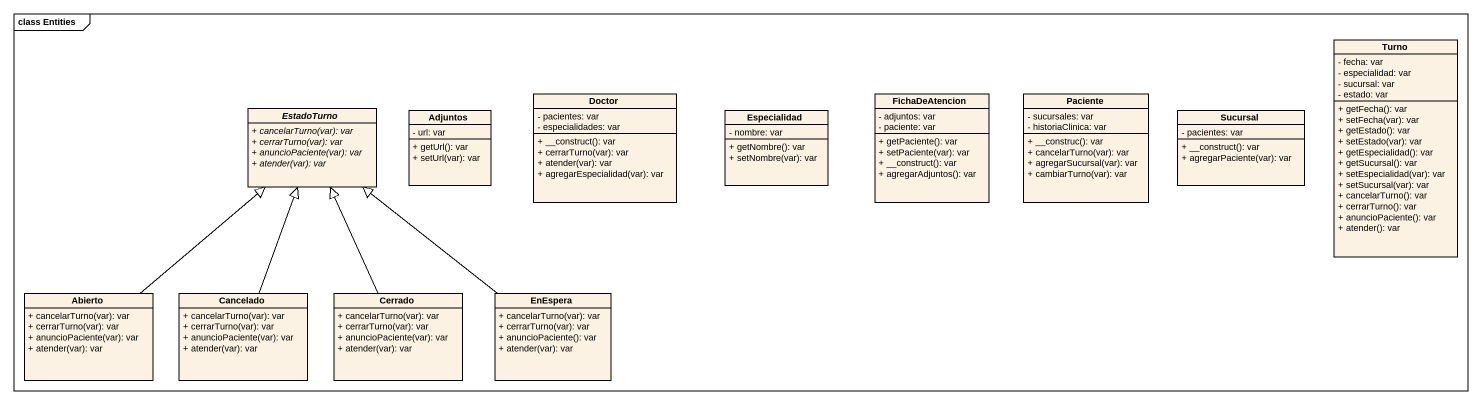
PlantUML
@startuml
mainframe class Entities
hide circle
hide empty members
skinparam classAttributeIconSize 0
class Turno {
  - fecha: var
  - especialidad: var
  - sucursal: var
  - estado: var
  + getFecha(): var
  + setFecha(var): var
  + getEstado(): var
  + setEstado(var): var
  + getEspecialidad(): var
  + getSucursal(): var
  + setEspecialidad(var): var
  + setSucursal(var): var
  + cancelarTurno(): var
  + cerrarTurno(): var
  + anuncioPaciente(): var
  + atender(): var
}
class Doctor {
  - pacientes: var
  - especialidades: var
  + __construct(): var
  + cerrarTurno(var): var
  + atender(var): var
  + agregarEspecialidad(var): var
}
class FichaDeAtencion {
  - adjuntos: var
  - paciente: var
  + getPaciente(): var
  + setPaciente(var): var
  + __construct(): var
  + agregarAdjuntos(): var
}
class Paciente {
  - sucursales: var
  - historiaClinica: var
  + __construc(): var
  + cancelarTurno(var): var
  + agregarSucursal(var): var
  + cambiarTurno(var): var
}
abstract class EstadoTurno {
  {abstract} + cancelarTurno(var): var
  {abstract} + cerrarTurno(var): var
  {abstract} + anuncioPaciente(var): var
  {abstract} + atender(var): var
}
class Adjuntos {
  - url: var
  + getUrl(): var
  + setUrl(var): var
}
class Especialidad {
  - nombre: var
  + getNombre(): var
  + setNombre(var): var
}
class Sucursal {
  - pacientes: var
  + __construct(): var
  + agregarPaciente(var): var
}
class Abierto {
  + cancelarTurno(var): var
  + cerrarTurno(var): var
  + anuncioPaciente(var): var
  + atender(var): var
}
class Cancelado {
  + cancelarTurno(var): var
  + cerrarTurno(var): var
  + anuncioPaciente(var): var
  + atender(var): var
}
class Cerrado {
  + cancelarTurno(var): var
  + cerrarTurno(var): var
  + anuncioPaciente(var): var
  + atender(var): var
}
class EnEspera {
  + cancelarTurno(var): var
  + cerrarTurno(var): var
  + anuncioPaciente(): var
  + atender(var): var
}
Abierto -up-|> EstadoTurno
Cancelado -up-|> EstadoTurno
Cerrado -up-|> EstadoTurno
EnEspera -up-|> EstadoTurno
@enduml
